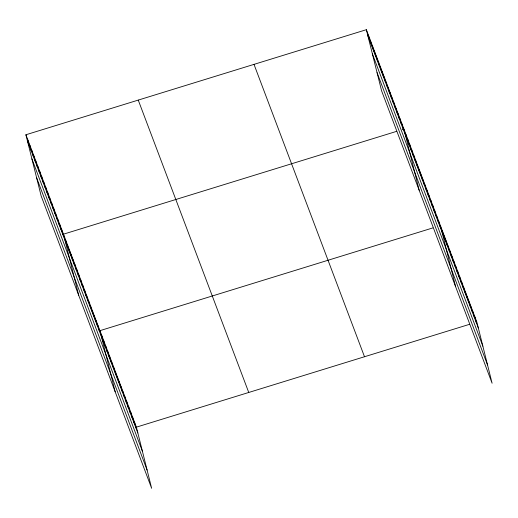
<?xml version="1.0" encoding="UTF-8"?>
<svg xmlns="http://www.w3.org/2000/svg" width="518" height="518" viewBox="0 0 518 518"><rect width="100%" height="100%" fill="white"/><g stroke="black" fill="none" stroke-linecap="round" stroke-linejoin="round"><path stroke-width="0.78" d="M25.9 134.771L136.396 427.143L151.644 488.306L41.149 195.934L25.9 134.771L366.355 29.694L476.851 322.066L492.1 383.229L381.604 90.857L366.355 29.694M396.432 131.41L63.468 234.181L78.717 295.338M402.421 129.565L403.923 129.099L419.172 190.261M432.899 227.894L99.935 330.665L115.184 391.822M136.396 427.143L469.36 324.378M367.812 35.554L478.315 327.926M372.364 53.801L482.86 346.173M377.052 72.604L487.548 364.976M254.001 64.368L364.504 356.74M138.248 100.097L248.75 392.469M27.363 140.631L137.859 433.003M31.909 158.884L142.411 451.256M36.597 177.68L147.099 470.053M474.935 316.99L476.392 322.85M473.012 311.914L474.475 317.767M471.095 306.831L472.552 312.691M469.172 301.754L470.635 307.614M467.255 296.678L468.719 302.538M465.339 291.602L466.796 297.455M463.416 286.519L464.879 292.379M461.499 281.442L462.956 287.302M459.576 276.366L461.039 282.226M457.659 271.29L459.123 277.143M455.743 266.207L457.2 272.067M453.82 261.13L455.283 266.99M451.903 256.054L453.36 261.914M449.98 250.977L451.443 256.831M448.064 245.895L449.527 251.754M446.147 240.818L447.604 246.678M444.224 235.742L445.687 241.602M442.307 230.665L443.764 236.519M440.384 225.583L455.633 286.745M438.468 220.506L439.931 226.366M436.551 215.43L438.008 221.29M434.628 210.353L436.091 216.207M432.711 205.27L434.168 211.13M430.788 200.194L432.252 206.054M428.872 195.118L430.335 200.978M426.955 190.035L428.412 195.895M425.032 184.958L426.495 190.818M423.115 179.882L424.572 185.742M421.192 174.806L422.656 180.659M419.276 169.723L420.739 175.583M417.359 164.646L418.816 170.506M415.436 159.57L416.899 165.43M413.519 154.493L414.976 160.347M411.596 149.411L413.06 155.27M409.68 144.334L411.143 150.194M407.763 139.258L409.22 145.118M405.84 134.181L407.303 140.035M401.942 123.867L403.405 129.727M399.967 118.635L401.431 124.495M397.992 113.403L399.449 119.263M396.011 108.171L397.474 114.031M394.036 102.94L395.493 108.799M392.061 97.708L393.518 103.568M390.08 92.476L391.543 98.336M388.105 87.244L389.562 93.104M386.124 82.012L387.587 87.872M384.149 76.781L385.612 82.64M382.174 71.549L383.631 77.409M380.193 66.317L381.656 72.177M378.218 61.085L379.675 66.945M376.236 55.853L377.7 61.713M374.261 50.622L375.725 56.481M372.287 45.39L373.743 51.25M370.305 40.158L371.769 46.018M368.33 34.926L369.794 40.786M134.479 422.066L135.943 427.926M132.563 416.99L134.02 422.85M130.64 411.914L132.103 417.767M128.723 406.831L130.18 412.691M126.8 401.754L128.263 407.614M124.883 396.678L126.347 402.538M122.967 391.602L124.424 397.455M121.044 386.519L122.507 392.379M119.127 381.442L120.584 387.302M117.204 376.366L118.667 382.226M115.287 371.289L116.751 377.143M113.371 366.207L114.828 372.066M111.448 361.13L112.911 366.99M109.531 356.054L110.988 361.914M107.608 350.977L109.071 356.831M105.691 345.894L107.155 351.754M103.775 340.818L105.232 346.678M101.852 335.742L103.315 341.602M98.012 325.582L99.475 331.442M96.095 320.506L97.559 326.366M94.179 315.43L95.636 321.289M92.256 310.353L93.719 316.207M90.339 305.27L91.796 311.13M88.416 300.194L89.879 306.054M86.5 295.118L87.963 300.977M84.583 290.041L86.04 295.895M82.66 284.958L84.123 290.818M80.743 279.882L82.2 285.742M78.82 274.805L80.284 280.665M76.904 269.729L78.367 275.582M74.987 264.646L76.444 270.506M73.064 259.57L74.527 265.43M71.147 254.493L72.604 260.353M69.224 249.417L70.688 255.27M67.308 244.334L68.771 250.194M65.391 239.258L66.848 245.118M61.493 228.95L62.95 234.809M59.512 223.718L60.975 229.578M57.537 218.486L59 224.346M55.562 213.254L57.019 219.108M53.581 208.022L55.044 213.876M51.606 202.791L53.069 208.644M49.631 197.559L51.088 203.412M47.65 192.327L49.113 198.18M45.675 187.095L47.132 192.949M43.693 181.863L45.157 187.717M41.718 176.632L43.182 182.485M39.744 171.4L41.2 177.253M37.762 166.168L39.226 172.021M35.787 160.936L37.244 166.79M33.812 155.704L35.269 161.558M31.831 150.466L33.294 156.326M29.856 145.234L31.313 151.094M27.875 140.002L29.338 145.862"/></g></svg>
